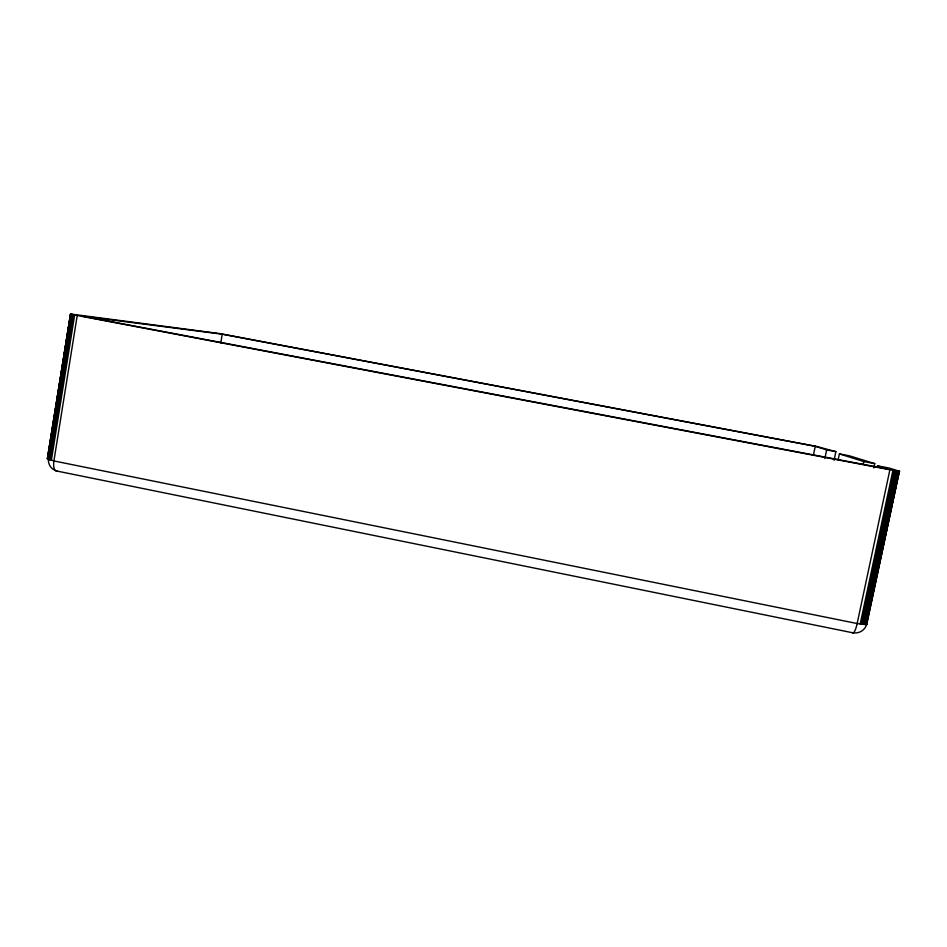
<?xml version="1.0" encoding="UTF-8"?>
<svg xmlns="http://www.w3.org/2000/svg" width="947" height="947" viewBox="0 0 947 947"><rect width="100%" height="100%" fill="white"/><g stroke="black" fill="none" stroke-linecap="round" stroke-linejoin="round"><path stroke-width="1.42" d="M835.87 451.636L826.648 449.896L815.237 446.321L222.249 334.196L82.058 316.109L887.363 468.943L877.348 465.806L888.902 467.996L899.378 471.227L866.375 624.511L857.153 623.54L53.908 460.94L47.362 458.774L70.623 314.025L219.55 333.557L816.196 446.345L835.87 451.636L834.07 460.266M70.623 314.025L47.362 458.774M47.563 458.999L70.469 314.025M47.966 459.248L70.729 314.144M48.569 459.508L71.783 314.392L71.167 314.25M49.339 459.792L72.576 314.57L71.783 314.392M50.274 460.076L73.535 314.771L72.576 314.57M51.363 460.372L74.647 314.984L73.535 314.771M74.647 314.984L77.228 315.493L53.908 460.94A11.08 4.735 -77 0 0 57.163 471.097L852.525 632.738A12.11 11.684 3.7 0 0 866.825 623.718L867.014 624.203M220.781 342.885L222.249 334.196M813.449 454.903L815.237 446.321M824.861 458.49L826.648 449.896M838.178 459.662L839.385 453.897L849.187 455.744L874.756 463.628L873.832 467.96M863.214 464.432L863.818 461.556L839.385 453.897M899.65 471.357L889.896 469.748L857.153 623.54A11.814 2.557 -79.9 0 1 852.525 632.738M860.172 624.085L892.95 470.316M861.557 624.298L894.335 470.564M862.835 624.452L895.613 470.789M863.972 624.547L896.738 470.979M864.954 624.594L897.697 471.133M865.759 624.582L898.49 471.251M866.375 624.511L899.082 471.322M866.789 624.381L899.378 471.227M863.818 461.556L874.756 463.628M77.228 315.493L889.896 469.748M57.163 471.097A11.068 10.524 74 0 1 48.486 458.17"/></g></svg>
